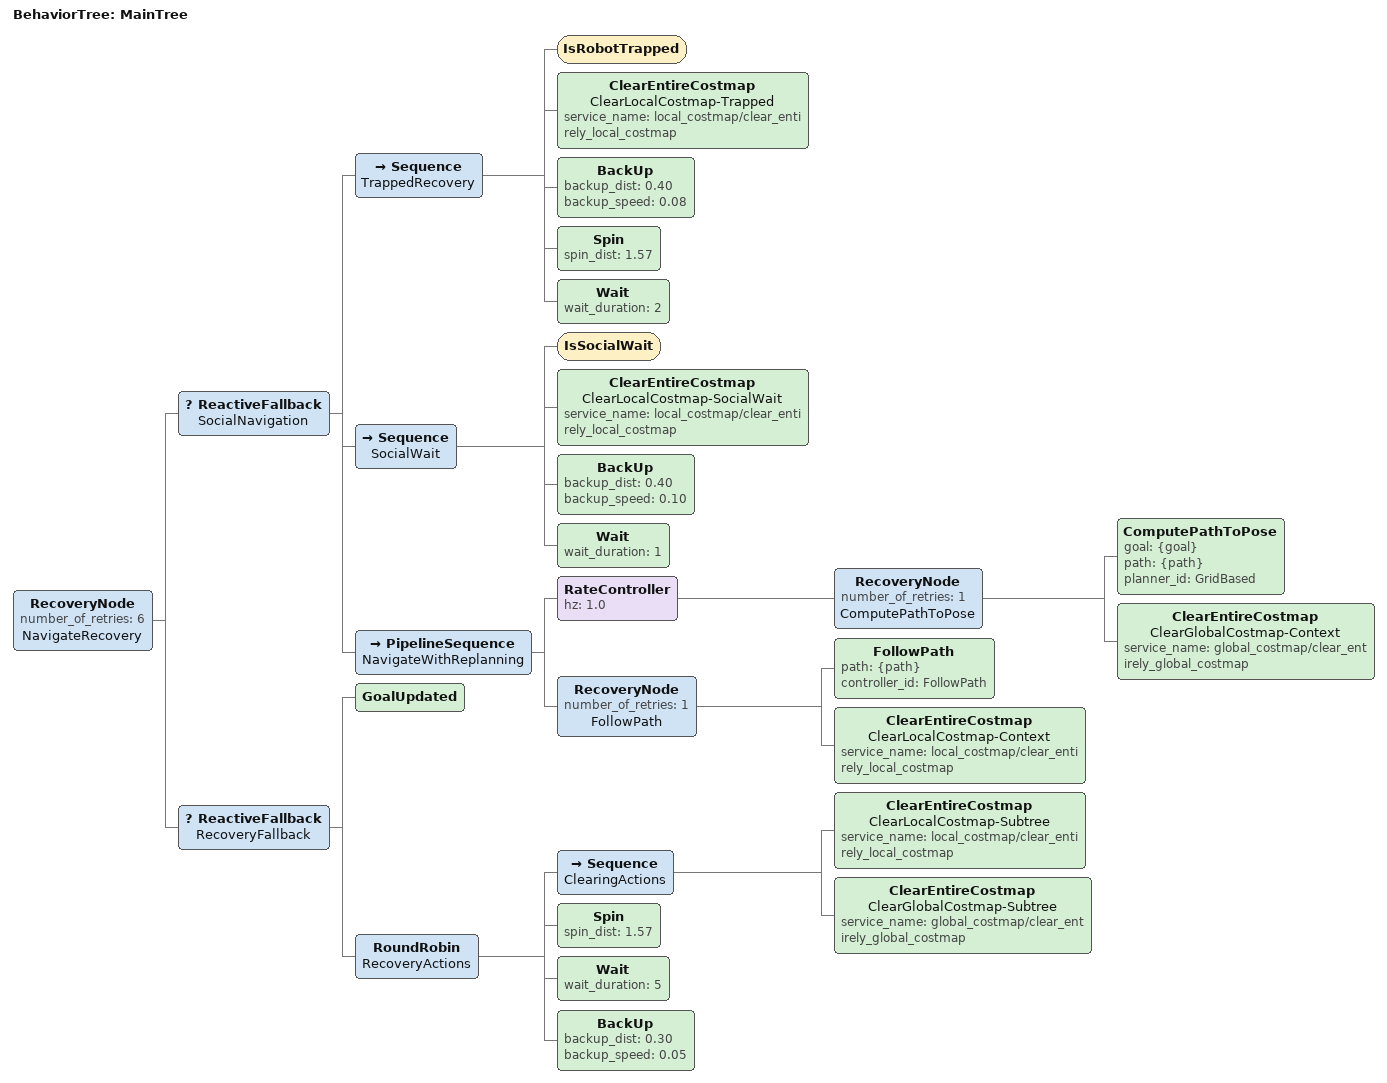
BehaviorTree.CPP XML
<!--
  Social navigation Behavior Tree.
  Priority:
  1. If the robot is trapped -> recovery actions
  2. If a human is too close -> wait
  3. Otherwise -> normal Nav2 navigation with replanning
-->

<root main_tree_to_execute="MainTree">

  <BehaviorTree ID="MainTree">

    <RecoveryNode number_of_retries="6" name="NavigateRecovery">

      <ReactiveFallback name="SocialNavigation">

        <!-- CAS 1 : robot complètement bloqué -->
        <Sequence name="TrappedRecovery">

          <IsRobotTrapped/>

          <ClearEntireCostmap
            name="ClearLocalCostmap-Trapped"
            service_name="local_costmap/clear_entirely_local_costmap"/>

          <BackUp
            backup_dist="0.40"
            backup_speed="0.08"/>

          <Spin spin_dist="1.57"/>

          <Wait wait_duration="2"/>

        </Sequence>

        <!-- CAS 2 : humain proche -->
        <Sequence name="SocialWait">

          <IsSocialWait/>

          <ClearEntireCostmap
            name="ClearLocalCostmap-SocialWait"
            service_name="local_costmap/clear_entirely_local_costmap"/>

          <BackUp
            backup_dist="0.40"
            backup_speed="0.10"/>

          <Wait wait_duration="1"/>

        </Sequence>

        <!-- CAS NORMAL : navigation Nav2 -->
        <PipelineSequence name="NavigateWithReplanning">

          <RateController hz="1.0">

            <RecoveryNode number_of_retries="1" name="ComputePathToPose">

              <ComputePathToPose
                goal="{goal}"
                path="{path}"
                planner_id="GridBased"/>

              <ClearEntireCostmap
                name="ClearGlobalCostmap-Context"
                service_name="global_costmap/clear_entirely_global_costmap"/>

            </RecoveryNode>

          </RateController>

          <RecoveryNode number_of_retries="1" name="FollowPath">

            <FollowPath
              path="{path}"
              controller_id="FollowPath"/>

            <ClearEntireCostmap
              name="ClearLocalCostmap-Context"
              service_name="local_costmap/clear_entirely_local_costmap"/>

          </RecoveryNode>

        </PipelineSequence>

      </ReactiveFallback>

      <ReactiveFallback name="RecoveryFallback">

        <GoalUpdated/>

        <RoundRobin name="RecoveryActions">

          <Sequence name="ClearingActions">

            <ClearEntireCostmap
              name="ClearLocalCostmap-Subtree"
              service_name="local_costmap/clear_entirely_local_costmap"/>

            <ClearEntireCostmap
              name="ClearGlobalCostmap-Subtree"
              service_name="global_costmap/clear_entirely_global_costmap"/>

          </Sequence>

          <Spin spin_dist="1.57"/>

          <Wait wait_duration="5"/>

          <BackUp
            backup_dist="0.30"
            backup_speed="0.05"/>

        </RoundRobin>

      </ReactiveFallback>

    </RecoveryNode>

  </BehaviorTree>

</root>
